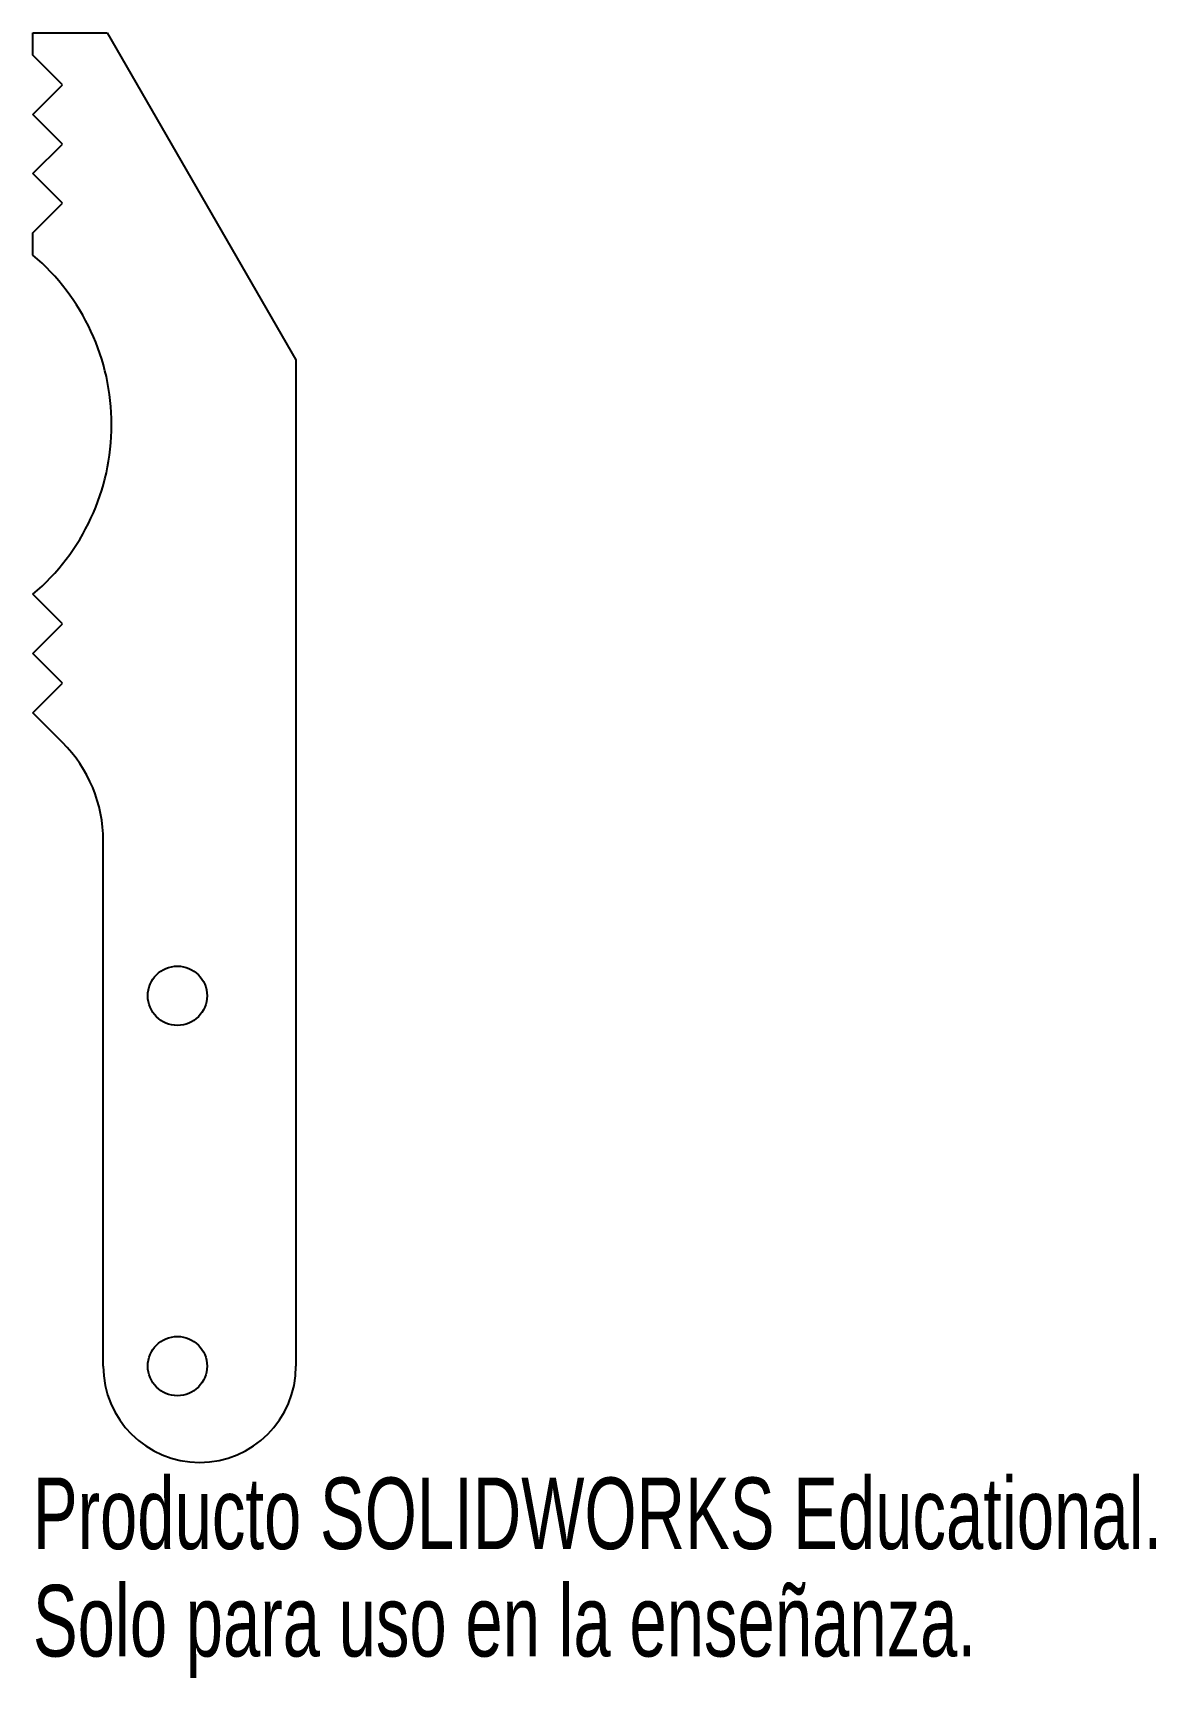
# Model space of a CAD drawing. Header units: millimetres. Extents: x 0 to 76, y -21 to 90.
import ezdxf

# ---------------------------------------------------------------- set-up
doc = ezdxf.new("R2010")
doc.units = ezdxf.units.MM
doc.styles.add('SLDTEXTSTYLE0', font='TXT', dxfattribs={"width": 0.7})

msp = doc.modelspace()

# ---------------------------------------------------------------- linework, layer by layer
at = {"color": 7, "linetype": 'Continuous', "lineweight": 25}
for p, q in [((0, 88.5), (0, 90)), ((0, 90), (5, 90)), ((5, 90), (17.75, 67.92)), ((2, 86.5), (0, 88.5)), ((0, 84.5), (2, 86.5)), ((2, 82.5), (0, 84.5)), ((0, 80.5), (2, 82.5)), ((2, 78.5), (0, 80.5)), ((0, 76.5), (2, 78.5)), ((0, 75), (0, 76.5)), ((17.75, 67.92), (17.75, 0)), ((2, 50.1), (0, 52.1)), ((0, 48.1), (2, 50.1)), ((2, 46.1), (0, 48.1)), ((0, 44.1), (2, 46.1)), ((2, 42.1), (0, 44.1)), ((4.75, 0), (4.75, 35.46))]:
    msp.add_line(p, q, dxfattribs=at)
for centre in [(9.75, 25), (9.75, 0)]:
    msp.add_circle(centre, 2, dxfattribs=at)
for centre, radius, start, end in [((-9.69, 63.55), 15, 310.2411, 49.7589), ((-4.64, 35.46), 9.39, 0, 45), ((11.25, 0), 6.5, 180, 0)]:
    msp.add_arc(centre, radius, start, end, dxfattribs=at)

# ---------------------------------------------------------------- texts
at = {"color": 7, "linetype": 'Continuous', "char_height": 4.8336, "attachment_point": 1, "style": 'SLDTEXTSTYLE0'}
for s, insert in [('Producto SOLIDWORKS Educational.', (0, -7.52)), ('Solo para uso en la enseñanza.', (0, -14.77))]:
    msp.add_mtext(s, dxfattribs=dict(at, insert=insert))

doc.saveas('drawing.dxf')
